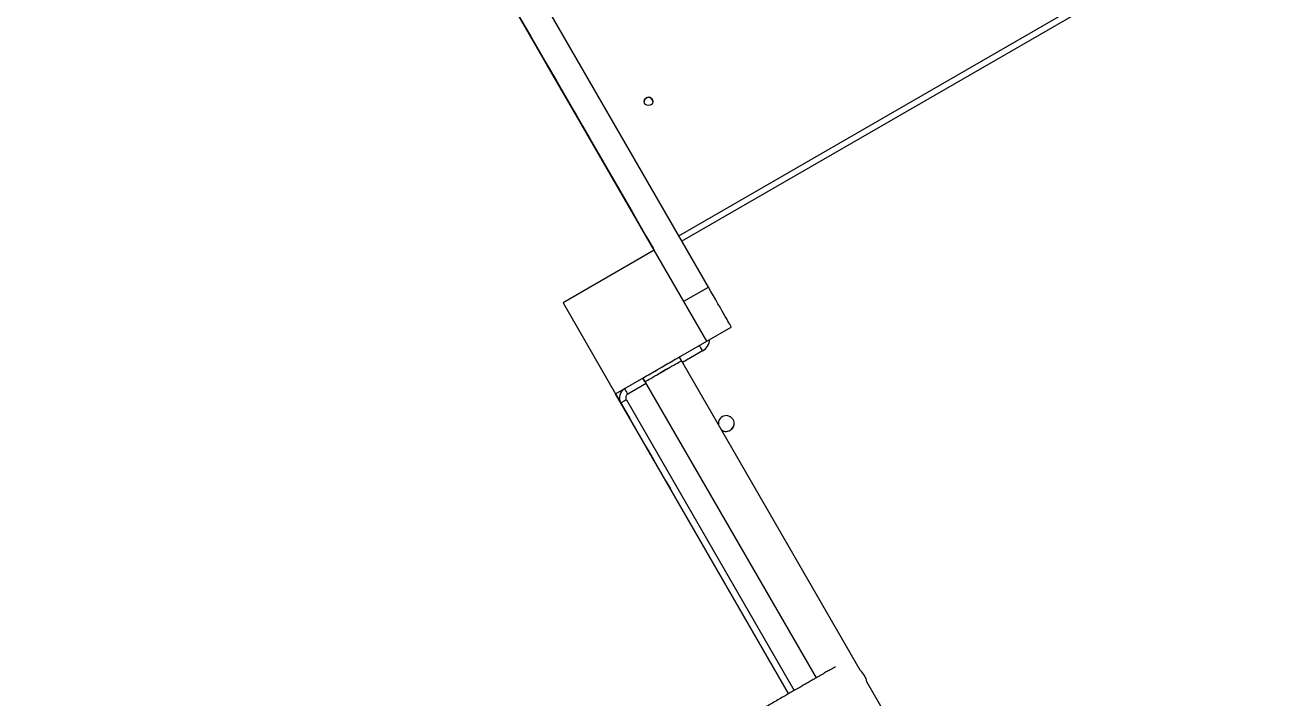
# Model space of a CAD drawing. Header units: millimetres. Extents: x -6089 to 4469, y -5168 to 4598.
# Drawn here: x 249 to 1446, y -1604 to -965 of the extents above; entities that cross this region are included whole.
import ezdxf

# ---------------------------------------------------------------- set-up
doc = ezdxf.new("R2010")
doc.units = ezdxf.units.MM
doc.layers.add('DIKOM_РАЗМЕР_ЗОНА', color=7, linetype='Continuous')
doc.layers.add('DIKOM_РАЗМЕР_ОБЪЕКТА', color=7, linetype='Continuous')
doc.styles.add('style1', font='arial.ttf', dxfattribs={"width": 0.8})
doc.dimstyles.new('1-50', dxfattribs={"dimtxt": 300, "dimasz": 200, "dimexe": 100, "dimexo": 0, "dimgap": 100, "dimtad": 1, "dimdec": 0, "dimtxsty": 'style1', "dimcen": 0, "dimclrd": 7, "dimclre": 7, "dimadec": 1, "dimazin": 2, "dimtfac": 1, "dimtdec": 0, "dimtmove": 1, "dimatfit": 3, "dimfxl": 0, "dimlwd": 25, "dimlwe": 18, "dimarcsym": 0})

# ---------------------------------------------------------------- blocks, each defined once
blk = doc.blocks.new('*D16')
at = {"layer": 'Defpoints', "color": 0, "transparency": 16777216}
for p in [(252.2, 2454.2), (-3956.1, -2205.1), (1331.7, -2205.1)]:
    blk.add_point(p, dxfattribs=at)
at = {"layer": 'DIKOM_РАЗМЕР_ОБЪЕКТА', "color": 7, "lineweight": 18, "transparency": 16777216}
for p, q in [((252.2, 2454.2), (-4056.1, 2454.2)), ((1331.7, -2205.1), (-4056.1, -2205.1))]:
    blk.add_line(p, q, dxfattribs=at)
at = {"layer": 'DIKOM_РАЗМЕР_ОБЪЕКТА', "color": 7, "lineweight": 25, "transparency": 16777216}
blk.add_line((-3956.1, 2254.2), (-3956.1, -2005.1), dxfattribs=at)
at = {"layer": 'DIKOM_РАЗМЕР_ОБЪЕКТА', "color": 7, "transparency": 16777216}
for points in [[(-3989.4, 2254.2), (-3922.7, 2254.2), (-3956.1, 2454.2)], [(-3989.4, -2005.1), (-3922.7, -2005.1), (-3956.1, -2205.1)]]:
    blk.add_solid(points, dxfattribs=at)
at = {"layer": 'DIKOM_РАЗМЕР_ОБЪЕКТА', "color": 0, "transparency": 16777216, "insert": (-4209.2, 15.4), "char_height": 300, "attachment_point": 5, "rotation": 90, "style": 'style1'}
blk.add_mtext('4600', dxfattribs=at)
blk = doc.blocks.new('*D15')
at = {"layer": 'Defpoints', "color": 0, "transparency": 16777216}
for p in [(-2705.3, 275), (2537.3, -1127), (2537.3, -3223.6)]:
    blk.add_point(p, dxfattribs=at)
at = {"layer": 'DIKOM_РАЗМЕР_ОБЪЕКТА', "color": 7, "lineweight": 18, "transparency": 16777216}
for p, q in [((-2705.3, 275), (-2705.3, -3323.6)), ((2537.3, -1127), (2537.3, -3323.6))]:
    blk.add_line(p, q, dxfattribs=at)
at = {"layer": 'DIKOM_РАЗМЕР_ОБЪЕКТА', "color": 7, "lineweight": 25, "transparency": 16777216}
blk.add_line((-2505.3, -3223.6), (2337.3, -3223.6), dxfattribs=at)
at = {"layer": 'DIKOM_РАЗМЕР_ОБЪЕКТА', "color": 7, "transparency": 16777216}
for points in [[(-2505.3, -3190.3), (-2505.3, -3257), (-2705.3, -3223.6)], [(2337.3, -3190.3), (2337.3, -3257), (2537.3, -3223.6)]]:
    blk.add_solid(points, dxfattribs=at)
at = {"layer": 'DIKOM_РАЗМЕР_ОБЪЕКТА', "color": 0, "transparency": 16777216, "insert": (-84, -2970.3), "char_height": 300, "attachment_point": 5, "style": 'style1'}
blk.add_mtext('5300', dxfattribs=at)
blk = doc.blocks.new('*D14')
at = {"layer": 'Defpoints', "color": 0, "transparency": 16777216}
for p in [(-4705.3, 3.5), (4469.2, -1748.6), (4469.2, -5067.5)]:
    blk.add_point(p, dxfattribs=at)
at = {"layer": 'DIKOM_РАЗМЕР_ЗОНА', "color": 7, "lineweight": 18, "transparency": 16777216}
for p, q in [((-4705.3, 3.5), (-4705.3, -5167.5)), ((4469.2, -1748.6), (4469.2, -5167.5))]:
    blk.add_line(p, q, dxfattribs=at)
at = {"layer": 'DIKOM_РАЗМЕР_ЗОНА', "color": 7, "lineweight": 25, "transparency": 16777216}
blk.add_line((-4505.3, -5067.5), (4269.2, -5067.5), dxfattribs=at)
at = {"layer": 'DIKOM_РАЗМЕР_ЗОНА', "color": 7, "transparency": 16777216}
for points in [[(-4505.3, -5034.2), (-4505.3, -5100.8), (-4705.3, -5067.5)], [(4269.2, -5034.2), (4269.2, -5100.8), (4469.2, -5067.5)]]:
    blk.add_solid(points, dxfattribs=at)
at = {"layer": 'DIKOM_РАЗМЕР_ЗОНА', "color": 0, "transparency": 16777216, "insert": (-118.1, -4814.3), "char_height": 300, "attachment_point": 5, "style": 'style1'}
blk.add_mtext('9200', dxfattribs=at)
blk = doc.blocks.new('*D13')
at = {"layer": 'Defpoints', "color": 0, "transparency": 16777216}
for p in [(-5638.6, 4598.4), (277.6, 4598.4), (709.9, -4341.7)]:
    blk.add_point(p, dxfattribs=at)
at = {"layer": 'DIKOM_РАЗМЕР_ЗОНА', "color": 7, "lineweight": 18, "transparency": 16777216}
for p, q in [((277.6, 4598.4), (-5738.6, 4598.4)), ((709.9, -4341.7), (-5738.6, -4341.7))]:
    blk.add_line(p, q, dxfattribs=at)
at = {"layer": 'DIKOM_РАЗМЕР_ЗОНА', "color": 7, "lineweight": 25, "transparency": 16777216}
blk.add_line((-5638.6, -4141.7), (-5638.6, 4398.4), dxfattribs=at)
at = {"layer": 'DIKOM_РАЗМЕР_ЗОНА', "color": 7, "transparency": 16777216}
for points in [[(-5671.9, 4398.4), (-5605.2, 4398.4), (-5638.6, 4598.4)], [(-5671.9, -4141.7), (-5605.2, -4141.7), (-5638.6, -4341.7)]]:
    blk.add_solid(points, dxfattribs=at)
at = {"layer": 'DIKOM_РАЗМЕР_ЗОНА', "color": 0, "transparency": 16777216, "insert": (-5891.7, -90.1), "char_height": 300, "attachment_point": 5, "rotation": 90, "style": 'style1'}
blk.add_mtext('8900', dxfattribs=at)

msp = doc.modelspace()

# ---------------------------------------------------------------- linework, layer by layer
at = {"color": 7, "linetype": 'Continuous', "lineweight": 15}
for p, q in [((847, -1179), (643, -825.7)), ((898.5, -1214.2), (670.4, -819.1)), ((870.4, -1165.5), (1429.8, -842.5)), ((870.4, -1165.5), (1429.8, -842.5)), ((870.4, -1165.5), (1429.8, -842.5)), ((741.5, -996.3), (741.5, -996.3)), ((744.5, -1001.5), (824.5, -1140)), ((744.5, -1001.5), (744.5, -1001.5)), ((745.5, -1003.2), (823.5, -1138.3)), ((823.5, -1138.3), (745.5, -1003.2)), ((760, -1028.3), (760, -1028.3)), ((764.3, -1035.9), (793.3, -1086.1)), ((804.6, -1105.6), (775.6, -1055.3)), ((809, -1113.2), (809, -1113.2)), ((824.5, -1140), (824.5, -1140)), ((827.5, -1145.2), (827.5, -1145.2)), ((847, -1179), (760.4, -1229)), ((897, -1265.6), (847, -1179)), ((760.4, -1229), (760.4, -1229.1)), ((760.4, -1229), (810.4, -1315.6)), ((760.4, -1229.1), (810.4, -1315.7)), ((897, -1265.6), (920.3, -1252.1)), ((897, -1265.6), (920.3, -1252.1)), ((920.3, -1252.1), (920.3, -1252.1)), ((810.4, -1315.6), (897, -1265.6)), ((897, -1265.6), (897, -1265.6)), ((897, -1265.6), (897, -1265.6)), ((1042.8, -1578.1), (871, -1280.6)), ((873, -1284), (871, -1280.6)), ((873, -1284), (873, -1284)), ((836.3, -1300.6), (1000.8, -1585.5)), ((838.3, -1304), (836.3, -1300.6)), ((838.3, -1304), (836.3, -1300.6)), ((836.3, -1300.6), (836.3, -1300.6)), ((838.3, -1304), (838.3, -1304)), ((838.3, -1304), (838.3, -1304)), ((821.1, -1334.3), (810.4, -1315.6)), ((810.4, -1315.6), (974.8, -1600.5)), ((810.4, -1315.6), (823.9, -1339)), ((823.9, -1339), (810.4, -1315.6)), ((810.4, -1315.6), (810.4, -1315.7)), ((810.4, -1315.7), (810.4, -1315.7)), ((814, -1319.5), (814, -1319.5)), ((815.4, -1324.3), (974.8, -1600.5)), ((815.4, -1324.3), (815.4, -1324.3)), ((823.9, -1339), (823.9, -1339)), ((974.8, -1600.5), (823.9, -1339)), ((823.9, -1339), (823.9, -1339)), ((823.9, -1339), (823.9, -1339)), ((823.9, -1339), (823.9, -1339)), ((908.1, -1344.9), (908, -1344)), ((923, -1343.7), (923, -1343.7)), ((1172.6, -1802.9), (1049.2, -1589.2))]:
    msp.add_line(p, q, dxfattribs=at)
at = {"color": 8, "linetype": 'Continuous', "lineweight": 15}
for p, q in [((1432.8, -847.7), (873.4, -1170.7)), ((741.5, -996.3), (741.5, -996.3)), ((760, -1028.3), (760, -1028.3)), ((764.3, -1035.9), (764.4, -1035.9)), ((793.3, -1086.1), (793.4, -1086.1)), ((875.1, -1227.7), (898.5, -1214.2)), ((893, -1274.8), (874, -1285.8)), ((839.4, -1305.8), (822, -1315.8)), ((974.8, -1600.5), (815.4, -1324.3)), ((820.6, -1321.3), (980, -1597.5))]:
    msp.add_line(p, q, dxfattribs=at)
at = {"color": 7, "linetype": 'Continuous', "lineweight": 15, "flags": 128}
for points in [[(712.2, -945.6), (717.9, -955.4), (723.6, -965.4), (729.5, -975.5), (735.4, -985.8), (741.5, -996.3), (747.6, -1006.9), (753.8, -1017.6), (760, -1028.5), (766.4, -1039.4), (772.8, -1050.5), (779.2, -1061.7), (785.8, -1073), (792.3, -1084.4), (798.9, -1095.8), (805.6, -1107.3), (812.2, -1118.9), (819, -1130.5), (825.7, -1142.2), (832.4, -1153.9), (839.2, -1165.6), (846, -1177.3), (846.9, -1179)], [(745.5, -1003.2), (744.7, -1001.9), (743.9, -1000.6), (743.2, -999.4), (742.6, -998.3), (742.1, -997.5), (741.8, -996.8), (741.5, -996.4), (741.5, -996.3)], [(741.5, -996.3), (741.5, -996.4), (741.8, -996.8), (742.1, -997.5), (742.6, -998.3), (743.2, -999.4), (743.9, -1000.6), (744.7, -1001.9), (745.5, -1003.2)], [(760, -1028.3), (760, -1028.4), (760.3, -1028.8), (760.6, -1029.5), (761.1, -1030.3), (761.8, -1031.4), (762.5, -1032.7), (763.4, -1034.2), (764.3, -1035.9)], [(775.6, -1055.3), (774.4, -1053.3), (773.2, -1051.2), (771.9, -1048.9), (770.5, -1046.6), (769.2, -1044.2), (767.8, -1041.9), (766.5, -1039.6), (765.3, -1037.5), (764.1, -1035.5), (763.1, -1033.7), (762.2, -1032.1), (761.4, -1030.8), (760.8, -1029.7), (760.3, -1028.9), (760.1, -1028.4), (760, -1028.3)], [(845.6, -1037.7), (845.5, -1036.9), (845.1, -1035.8)], [(786.5, -1074.2), (786.4, -1074.1), (786.1, -1073.6), (785.7, -1072.9), (785.2, -1072), (784.6, -1071), (784, -1070), (783.5, -1069), (783, -1068.2), (782.7, -1067.6), (782.5, -1067.3), (782.5, -1067.3), (782.7, -1067.6), (783, -1068.2), (783.5, -1069), (784, -1070), (784.6, -1071), (785.2, -1072), (785.7, -1072.9), (786.1, -1073.6), (786.4, -1074.1), (786.5, -1074.2)], [(793.3, -1086.1), (794.5, -1088.2), (795.8, -1090.3), (797.1, -1092.6), (798.4, -1094.9), (799.8, -1097.3), (801.1, -1099.6), (802.4, -1101.8), (803.6, -1104), (804.8, -1106), (805.8, -1107.8), (806.8, -1109.4), (807.5, -1110.7), (808.2, -1111.8), (808.6, -1112.6), (808.9, -1113), (809, -1113.2)], [(809, -1113.2), (808.9, -1113), (808.7, -1112.6), (808.3, -1112), (807.8, -1111.1), (807.2, -1110), (806.4, -1108.7), (805.6, -1107.2), (804.6, -1105.6)], [(823.5, -1138.3), (824.2, -1139.7), (825, -1141), (825.7, -1142.2), (826.3, -1143.2), (826.8, -1144.1), (827.2, -1144.7), (827.4, -1145.1), (827.5, -1145.2)], [(827.5, -1145.2), (827.4, -1145.1), (827.2, -1144.7), (826.8, -1144.1), (826.3, -1143.2), (825.7, -1142.2), (825, -1141), (824.2, -1139.7), (823.5, -1138.3)], [(920.3, -1252.1), (920.3, -1251.9), (920, -1251.4), (919.5, -1250.6), (918.9, -1249.5), (918.1, -1248.1), (917.1, -1246.4), (915.9, -1244.3), (914.5, -1242), (913, -1239.4), (911.4, -1236.5), (909.6, -1233.4), (907.6, -1230), (905.5, -1226.4), (903.3, -1222.5), (900.9, -1218.4), (898.5, -1214.2)], [(836.3, -1300.6), (836.5, -1300.5), (837, -1300.2), (837.8, -1299.7), (838.9, -1299.1), (840.2, -1298.3), (841.8, -1297.4), (843.7, -1296.3), (845.7, -1295.2), (847.9, -1293.9), (850.1, -1292.6), (852.5, -1291.3), (854.8, -1289.9), (857.2, -1288.5), (859.5, -1287.2), (861.6, -1286), (863.7, -1284.8), (865.5, -1283.7), (867.1, -1282.8), (868.5, -1282), (869.6, -1281.4), (870.3, -1280.9), (870.8, -1280.7), (871, -1280.6)], [(893, -1274.8), (892.5, -1273.8), (891.9, -1272.8), (891.4, -1271.9), (890.9, -1271.2), (890.5, -1270.5), (890.3, -1270), (890.1, -1269.7), (890, -1269.6)], [(838.3, -1304), (838.5, -1303.9), (839, -1303.7), (839.8, -1303.2), (840.9, -1302.6), (842.2, -1301.8), (843.8, -1300.9), (845.7, -1299.8), (847.7, -1298.6), (849.9, -1297.4), (852.1, -1296.1), (854.5, -1294.7), (856.8, -1293.4), (859.2, -1292), (861.5, -1290.7), (863.6, -1289.4), (865.7, -1288.3), (867.5, -1287.2), (869.1, -1286.3), (870.5, -1285.5), (871.6, -1284.9), (872.3, -1284.4), (872.8, -1284.1), (873, -1284)], [(851.8, -1296.3), (851.9, -1296.2), (852.4, -1295.9), (853.1, -1295.5), (854, -1295), (855.1, -1294.4), (856.2, -1293.7), (857.3, -1293.1), (858.2, -1292.6), (858.9, -1292.1), (859.4, -1291.9), (859.6, -1291.8), (859.4, -1291.9), (858.9, -1292.1), (858.2, -1292.6), (857.3, -1293.1), (856.2, -1293.7), (855.1, -1294.4), (854, -1295), (853.1, -1295.5), (852.4, -1295.9), (851.9, -1296.2), (851.8, -1296.3)], [(822, -1315.8), (821.4, -1314.8), (820.9, -1313.8), (820.4, -1312.9), (819.9, -1312.2), (819.5, -1311.5), (819.3, -1311), (819.1, -1310.7), (819, -1310.6)], [(820.6, -1321.3), (819.5, -1321.9), (818.6, -1322.4), (817.7, -1323), (816.9, -1323.4), (816.2, -1323.8), (815.8, -1324.1), (815.5, -1324.2), (815.4, -1324.3)], [(821.1, -1334.3), (821.5, -1334.9), (822, -1335.8), (822.6, -1336.8), (823.2, -1337.9), (823.8, -1338.9), (824.3, -1339.7), (824.6, -1340.4), (824.8, -1340.7), (824.8, -1340.7), (824.7, -1340.4), (824.3, -1339.8), (823.9, -1339)], [(847.4, -1379.7), (847.3, -1379.6), (847, -1379.1), (846.5, -1378.3), (846, -1377.3), (845.2, -1376), (844.4, -1374.6), (843.6, -1373.2), (842.7, -1371.7), (841.9, -1370.2), (841.1, -1368.9), (840.5, -1367.8), (839.9, -1366.9), (839.6, -1366.2), (839.4, -1365.9), (839.4, -1365.9), (839.6, -1366.2), (839.9, -1366.9), (840.5, -1367.8), (841.1, -1368.9), (841.9, -1370.2), (842.7, -1371.7), (843.6, -1373.2), (844.4, -1374.6), (845.2, -1376), (846, -1377.3), (846.5, -1378.3), (847, -1379.1), (847.3, -1379.6), (847.4, -1379.7)], [(862.9, -1406.6), (862.8, -1406.4), (862.5, -1405.9), (862.1, -1405.2), (861.5, -1404.2), (860.9, -1403.1), (860.2, -1401.9), (859.5, -1400.8), (858.9, -1399.7), (858.4, -1398.9), (858.1, -1398.3), (857.9, -1397.9), (857.9, -1397.9), (858.1, -1398.3), (858.4, -1398.9), (858.9, -1399.7), (859.5, -1400.8), (860.2, -1401.9), (860.9, -1403.1), (861.5, -1404.2), (862.1, -1405.2), (862.5, -1405.9), (862.8, -1406.4), (862.9, -1406.6)]]:
    msp.add_lwpolyline(points, dxfattribs=at)
at = {"color": 7, "linetype": 'Continuous', "lineweight": 15}
msp.add_circle((841.6, -1037.8), 4, dxfattribs=at)
for centre, radius, start, end in [((841.6, -1037.8), 4, 30, 181.1812), ((824, -1319.3), 10, 120, 210), ((824, -1319.3), 4, 120, 210), ((824, -1319.3), 10, 181.1812, 210), ((915.5, -1343.8), 7.5, 30, 188.4492), ((915.5, -1343.8), 7.5, 231.5508, 30), ((915.5, -1343.8), 7.5, 231.551, 1.1812), ((1028.7, -1593.7), 21, 30, 47.7528), ((1028.7, -1593.7), 21, 12.2472, 30)]:
    msp.add_arc(centre, radius, start, end, dxfattribs=at)
at = {"color": 8, "linetype": 'Continuous', "lineweight": 15}
msp.add_arc((886, -1262.7), 14, 300, 355.1658, dxfattribs=at)
at = {"color": 7, "linetype": 'Continuous', "lineweight": 15}
msp.add_open_spline([(1019.1, -1575), (1018.9, -1575.1), (1018.8, -1575.2), (1018.6, -1575.3), (1018.5, -1575.3), (1018.4, -1575.4), (1018.3, -1575.4), (1018.2, -1575.5), (1018.1, -1575.5), (1017.9, -1575.7), (1017.4, -1575.9), (1016.6, -1576.4), (1015.5, -1577), (1014.2, -1577.8), (1012.5, -1578.8), (1010.6, -1579.8), (1008.5, -1581.1), (1006.1, -1582.5), (1003.4, -1584), (1000.5, -1585.7), (997.3, -1587.5), (993.9, -1589.5), (990.2, -1591.6), (986.3, -1593.9), (982.2, -1596.3), (977.8, -1598.8), (973.2, -1601.4), (968.4, -1604.2), (963.4, -1607.1), (958.2, -1610.1), (952.8, -1613.2), (947.2, -1616.5), (941.4, -1619.8), (935.4, -1623.3), (929.3, -1626.8), (923, -1630.5), (916.5, -1634.2), (909.9, -1638), (903.2, -1641.9), (896.3, -1645.8), (889.3, -1649.9), (882.2, -1654), (875, -1658.1), (867.8, -1662.3), (860.4, -1666.6), (852.9, -1670.9), (845.4, -1675.2), (837.9, -1679.6), (830.3, -1684), (822.6, -1688.4), (814.9, -1692.8), (807.2, -1697.3), (799.6, -1701.7), (791.9, -1706.1), (784.2, -1710.6), (776.5, -1715), (768.9, -1719.4), (761.3, -1723.8), (753.8, -1728.1), (746.3, -1732.5), (738.9, -1736.7), (731.6, -1741), (724.3, -1745.1), (717.2, -1749.3), (710.1, -1753.3), (703.2, -1757.3), (696.4, -1761.2), (689.8, -1765.1), (683.3, -1768.8), (676.9, -1772.5), (670.7, -1776.1), (664.6, -1779.6), (658.8, -1783), (653.1, -1786.3), (647.6, -1789.5), (642.2, -1792.5), (637.1, -1795.5), (632.2, -1798.3), (627.6, -1801), (623.1, -1803.6), (618.8, -1806), (614.8, -1808.4), (611.1, -1810.5), (607.5, -1812.6), (604.2, -1814.5), (601.2, -1816.2), (598.4, -1817.8), (595.9, -1819.3), (593.6, -1820.6), (591.6, -1821.8), (589.9, -1822.8), (588.4, -1823.6), (587.2, -1824.3), (586.3, -1824.9), (585.6, -1825.2), (585.3, -1825.4), (585.1, -1825.5), (585, -1825.6), (585, -1825.6), (584.8, -1825.7), (584.6, -1825.9), (584.4, -1826), (584.3, -1826)], degree=3, knots=[0, 0, 0, 0, 0.000476, 0.000826, 0.001151, 0.001635, 0.002592, 0.004231, 0.00762, 0.016765, 0.027617, 0.039086, 0.050447, 0.061782, 0.073107, 0.084428, 0.095746, 0.107063, 0.11838, 0.129696, 0.141012, 0.152328, 0.163643, 0.174958, 0.186274, 0.197589, 0.208904, 0.220219, 0.231534, 0.242849, 0.254164, 0.265479, 0.276794, 0.288109, 0.299424, 0.310739, 0.322053, 0.333368, 0.344683, 0.355998, 0.367313, 0.378628, 0.389943, 0.401257, 0.412572, 0.423887, 0.435202, 0.446517, 0.457832, 0.469147, 0.480461, 0.491776, 0.503091, 0.514406, 0.525721, 0.537036, 0.54835, 0.559665, 0.57098, 0.582295, 0.59361, 0.604925, 0.61624, 0.627554, 0.638869, 0.650184, 0.661499, 0.672814, 0.684129, 0.695444, 0.706758, 0.718073, 0.729388, 0.740703, 0.752018, 0.763333, 0.774648, 0.785963, 0.797278, 0.808593, 0.819908, 0.831223, 0.842539, 0.853854, 0.865169, 0.876485, 0.8878, 0.899116, 0.910433, 0.92175, 0.933068, 0.944388, 0.95571, 0.96704, 0.978385, 0.989784, 0.994888, 0.997443, 0.998736, 0.999182, 0.999572, 1, 1, 1, 1], dxfattribs=at)

# ---------------------------------------------------------------- dimensions: what is measured, and where the dimension line sits
at = {"layer": 'DIKOM_РАЗМЕР_ЗОНА'}
dim = msp.add_linear_dim(base=(-5638.6, 4598.4), p1=(709.9, -4341.7), p2=(277.6, 4598.4), angle=270, text='8900', dimstyle='1-50', override={"dimscale": 1, "dimtix": 0, "dimtofl": 1, "dimtmove": 1, "dimatfit": 3}, dxfattribs=at)
dim.commit()
dim.dimension.update_dxf_attribs({"geometry": '*D13', "text_midpoint": (-5638.6, -90.1), "dimtype": 160})
dim = msp.add_linear_dim(base=(4469.2, -5067.5), p1=(-4705.3, 3.5), p2=(4469.2, -1748.6), text='9200', dimstyle='1-50', dxfattribs=at)
dim.commit()
dim.dimension.update_dxf_attribs({"geometry": '*D14', "text_midpoint": (-118.1, -5067.5), "dimtype": 160})
at = {"layer": 'DIKOM_РАЗМЕР_ОБЪЕКТА'}
dim = msp.add_linear_dim(base=(-3956.1, -2205.1), p1=(252.2, 2454.2), p2=(1331.7, -2205.1), angle=270, text='4600', dimstyle='1-50', override={"dimscale": 1, "dimtix": 0, "dimtofl": 1, "dimtmove": 1, "dimatfit": 3}, dxfattribs=at)
dim.commit()
dim.dimension.update_dxf_attribs({"geometry": '*D16', "text_midpoint": (-3956.1, 15.4), "dimtype": 160})
dim = msp.add_linear_dim(base=(2537.3, -3223.6), p1=(-2705.3, 275), p2=(2537.3, -1127), text='5300', dimstyle='1-50', dxfattribs=at)
dim.commit()
dim.dimension.update_dxf_attribs({"geometry": '*D15', "text_midpoint": (-84, -3223.6), "dimtype": 160})

doc.saveas('drawing.dxf')
